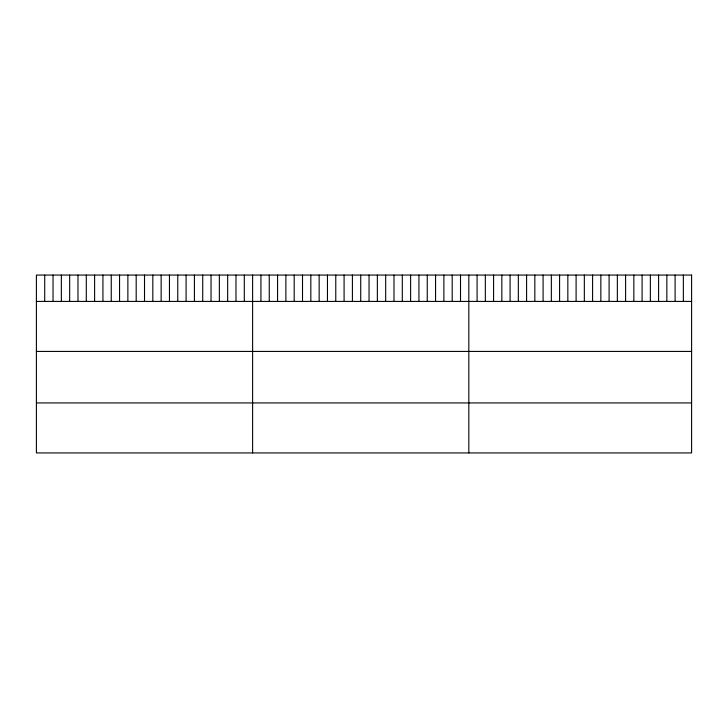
<?xml version="1.0" encoding="UTF-8"?>
<svg xmlns="http://www.w3.org/2000/svg" width="728" height="728" viewBox="0 0 728 728"><rect width="100%" height="100%" fill="white"/><g stroke="black" fill="none" stroke-linecap="round" stroke-linejoin="round"><path stroke-width="1.09" d="M36.4 301.419L691.6 301.419M36.4 351.424L691.6 351.424M36.4 402.93L691.6 402.93M683.346 275.066L683.346 301.419M675.102 275.066L675.102 301.419M666.848 275.066L666.848 301.419M658.594 275.066L658.594 301.419M650.35 275.066L650.35 301.419M642.096 275.066L642.096 301.419M633.842 275.066L633.842 301.419M625.598 275.066L625.598 301.419M617.344 275.066L617.344 301.419M609.09 275.066L609.09 301.419M600.846 275.066L600.846 301.419M592.592 275.066L592.592 301.419M584.338 275.066L584.338 301.419M576.094 275.066L576.094 301.419M567.84 275.066L567.84 301.419M559.586 275.066L559.586 301.419M551.342 275.066L551.342 301.419M543.088 275.066L543.088 301.419M534.834 275.066L534.834 301.419M526.59 275.066L526.59 301.419M518.336 275.066L518.336 301.419M510.082 275.066L510.082 301.419M501.838 275.066L501.838 301.419M493.584 275.066L493.584 301.419M485.33 275.066L485.33 301.419M477.086 275.066L477.086 301.419M468.832 275.066L468.832 452.934M460.515 275.066L460.515 301.419M452.197 275.066L452.197 301.419M443.88 275.066L443.88 301.419M435.572 275.066L435.572 301.419M427.254 275.066L427.254 301.419M418.937 275.066L418.937 301.419M410.619 275.066L410.619 301.419M402.302 275.066L402.302 301.419M393.985 275.066L393.985 301.419M385.676 275.066L385.676 301.419M377.359 275.066L377.359 301.419M369.041 275.066L369.041 301.419M360.724 275.066L360.724 301.419M352.407 275.066L352.407 301.419M344.089 275.066L344.089 301.419M335.772 275.066L335.772 301.419M327.464 275.066L327.464 301.419M319.146 275.066L319.146 301.419M310.829 275.066L310.829 301.419M302.511 275.066L302.511 301.419M294.194 275.066L294.194 301.419M285.876 275.066L285.876 301.419M277.568 275.066L277.568 301.419M269.251 275.066L269.251 301.419M260.933 275.066L260.933 301.419M252.616 275.066L252.616 452.934M244.299 275.066L244.299 301.419M235.981 275.066L235.981 301.419M227.664 275.066L227.664 301.419M219.356 275.066L219.356 301.419M211.038 275.066L211.038 301.419M202.721 275.066L202.721 301.419M194.403 275.066L194.403 301.419M186.086 275.066L186.086 301.419M177.768 275.066L177.768 301.419M169.46 275.066L169.46 301.419M161.143 275.066L161.143 301.419M152.825 275.066L152.825 301.419M144.508 275.066L144.508 301.419M136.191 275.066L136.191 301.419M127.873 275.066L127.873 301.419M119.556 275.066L119.556 301.419M111.248 275.066L111.248 301.419M102.93 275.066L102.93 301.419M94.613 275.066L94.613 301.419M86.295 275.066L86.295 301.419M77.978 275.066L77.978 301.419M69.66 275.066L69.66 301.419M61.352 275.066L61.352 301.419M53.035 275.066L53.035 301.419M44.717 275.066L44.717 301.419M691.6 275.066L36.4 275.066L36.4 452.934L691.6 452.934L691.6 275.066"/></g></svg>
